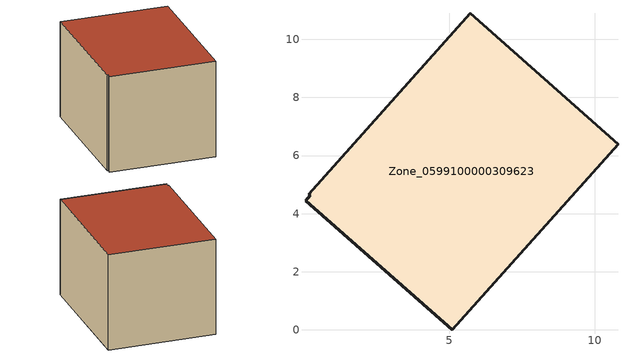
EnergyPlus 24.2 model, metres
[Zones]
Zone_0599100000309623
 floor ground (C_G): 0.05,4.45 0.21,4.64 0.17,4.68 5.71,10.9 10.8,6.39 5.09,0 z0
 wall outside (C_F): 5.09,0 10.8,6.39 5.71,10.9 0.17,4.68 0.21,4.64 0.05,4.45 5.09,0 z0:6.21
 roof outside (C_R): 0.21,4.64 0.05,4.45 5.09,0 10.8,6.39 5.71,10.9 0.17,4.68 z6.21
[BUILDING]
Pand.0599100000309623: North Axis=0; Terrain=City; Loads Convergence Tolerance Value=0.04; Temperature Convergence Tolerance Value=0.4; Solar Distribution=FullExterior; Maximum Number of Warmup Days=25; Minimum Number of Warmup Days=1
[Site:Location]
Rotterdam.The.Hague.AP_ZH_NLD Design_Conditions: Latitude=51.96; Longitude=4.45; Time Zone=1; Elevation=-4.5
[SITE:GROUNDTEMPERATURE:BUILDINGSURFACE]
18, 18, 18, 18, 18, 18, 18, 18, 18, 18, 18, 18
[MATERIAL] Thermal Absorptance=0.9; Solar Absorptance=0.7; Visible Absorptance=0.7
Name | Roughness | Thickness | Conductivity | Density | Specific Heat
G.TI.1946 | MediumSmooth | 0.15 | 1 | 540 | 1210
F.TI.1946 | Rough | 0.3 | 0.857143 | 1920 | 840
R.TI.1946 | MediumRough | 0.2 | 0.1 | 1500 | 1000
[CONSTRUCTION]
C_G: G.TI.1946
C_F: F.TI.1946
C_R: R.TI.1946
[ZONE]
Zone_0599100000309623: Type=1; Multiplier=1; Ceiling Height=Autocalculate; Volume=Autocalculate; Floor Area=autocalculate; Part of Total Floor Area=Yes
[ZONEINFILTRATION:DESIGNFLOWRATE]
Infil_Zone_0599100000309623: Zone or ZoneList or Space or SpaceList=Zone_0599100000309623; Schedule=AlwaysOn; Design Flow Rate Calculation Method=Flow/Area; Flow Rate per Floor Area=0.003; Constant Term Coefficient=1; Temperature Term Coefficient=0; Velocity Term Coefficient=0; Velocity Squared Term Coefficient=0
[HVACTEMPLATE:ZONE:IDEALLOADSAIRSYSTEM]
Zone_0599100000309623: Maximum Heating Supply Air Temperature=50; Minimum Cooling Supply Air Temperature=13; Maximum Heating Supply Air Humidity Ratio=0.0156; Minimum Cooling Supply Air Humidity Ratio=0.0077; Heating Limit=NoLimit; Cooling Limit=NoLimit; Dehumidification Control Type=ConstantSensibleHeatRatio; Cooling Sensible Heat Ratio=0.7; Dehumidification Setpoint=60; Humidification Control Type=None; Humidification Setpoint=30; Outdoor Air Method=None; Outdoor Air Flow Rate per Person=0.00944; Outdoor Air Flow Rate per Zone Floor Area=0; Outdoor Air Flow Rate per Zone=0; Demand Controlled Ventilation Type=None; Outdoor Air Economizer Type=NoEconomizer; Heat Recovery Type=None; Sensible Heat Recovery Effectiveness=0.7; Latent Heat Recovery Effectiveness=0.65
[ZONECONTROL:THERMOSTAT]
ThermostatControl_Zone_0599100000309623: Zone or ZoneList=Zone_0599100000309623; Control Type Schedule=DualSetpointControlType; Control 1=Thermostat_Zone_0599100000309623; Temperature Difference Between Cutout And Setpoint=0
[THERMOSTATSETPOINT:DUALSETPOINT]
Thermostat_Zone_0599100000309623: Heating Setpoint Temperature Schedule=HeatingSetpoint_Zone_0599100000309623; Cooling Setpoint Temperature Schedule=CoolingSetpoint_Zone_0599100000309623
[SCHEDULE:COMPACT]
HeatingSetpoint_Zone_0599100000309623: Through: 12/31, For: AllDays, Until: 24:00, 21
CoolingSetpoint_Zone_0599100000309623: Through: 12/31, For: AllDays, Until: 24:00, 24
DualSetpointControlType: Through: 12/31, For: AllDays, Until: 24:00, 4
AlwaysOn: Through: 12/31, For: AllDays, Until: 24:00, 1
